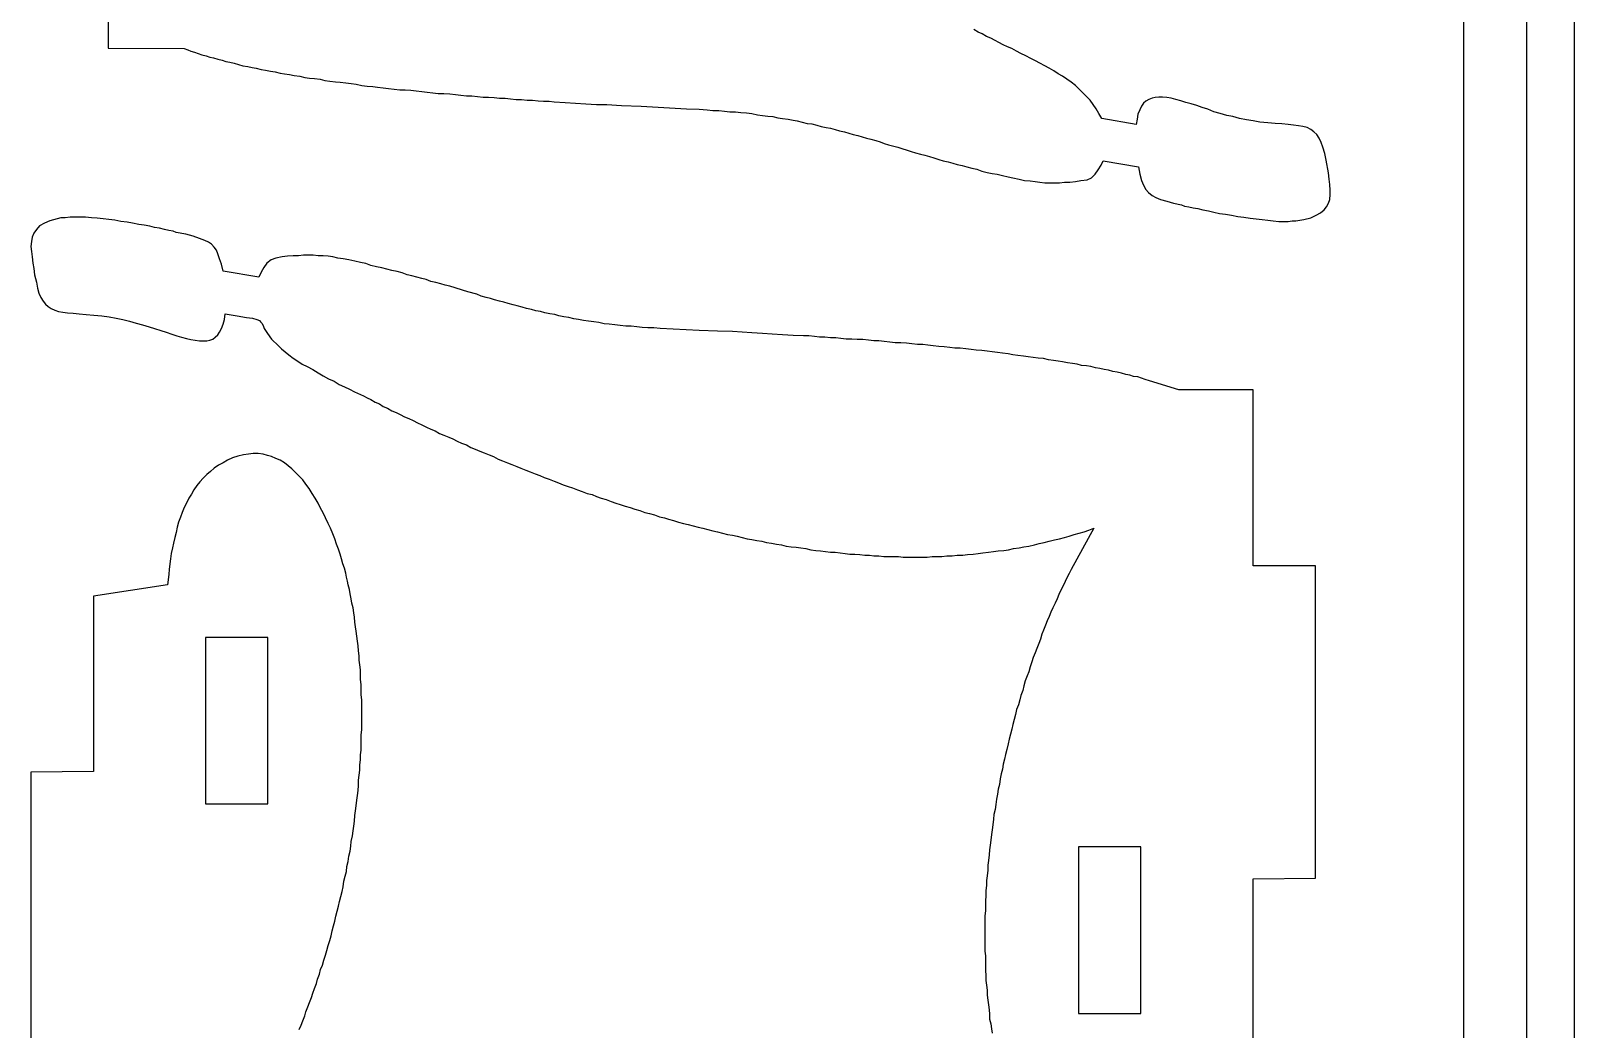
# Model space of a CAD drawing. Extents: x 11 to 591, y 39 to 419.
# Drawn here: x 238.2 to 301.2, y 143.6 to 184.4 of the extents above; entities that cross this region are included whole.
import ezdxf

# ---------------------------------------------------------------- set-up
doc = ezdxf.new("R2010")
doc.units = 0
doc.layers.get('0').update_dxf_attribs({"linetype": 'CONTINUOUS'})

msp = doc.modelspace()

# ---------------------------------------------------------------- linework, layer by layer
at = {"color": 5}
msp.add_line((301.215419, 418.930266), (301.215419, 38.955266), dxfattribs=at)
at = {"color": 3}
for p, q in [((241.390419, 210.755266), (241.390419, 183.655266)), ((299.265419, 209.530266), (299.265419, 110.930266)), ((296.715419, 125.755266), (296.715419, 194.680266)), ((276.890419, 184.305266), (276.715419, 184.405266)), ((277.065419, 184.230266), (276.890419, 184.305266)), ((277.240419, 184.130266), (277.065419, 184.230266)), ((277.415419, 184.055266), (277.240419, 184.130266)), ((277.590419, 183.955266), (277.415419, 184.055266)), ((277.740419, 183.880266), (277.590419, 183.955266)), ((241.390419, 183.655266), (244.490419, 183.630266)), ((244.490419, 183.630266), (244.640419, 183.580266)), ((244.640419, 183.580266), (244.765419, 183.530266)), ((244.765419, 183.530266), (244.915419, 183.480266)), ((244.915419, 183.480266), (245.065419, 183.430266)), ((245.065419, 183.430266), (245.215419, 183.380266)), ((245.215419, 183.380266), (245.390419, 183.330266)), ((245.390419, 183.330266), (245.540419, 183.280266)), ((245.540419, 183.280266), (245.690419, 183.255266)), ((277.915419, 183.780266), (277.740419, 183.880266)), ((278.090419, 183.705266), (277.915419, 183.780266)), ((278.265419, 183.630266), (278.090419, 183.705266)), ((278.465419, 183.530266), (278.265419, 183.630266)), ((278.640419, 183.430266), (278.465419, 183.530266)), ((278.840419, 183.330266), (278.640419, 183.430266)), ((279.040419, 183.230266), (278.840419, 183.330266)), ((245.690419, 183.255266), (245.865419, 183.205266)), ((245.865419, 183.205266), (246.040419, 183.155266)), ((246.040419, 183.155266), (246.190419, 183.105266)), ((246.190419, 183.105266), (246.365419, 183.080266)), ((246.365419, 183.080266), (246.540419, 183.030266)), ((246.540419, 183.030266), (246.715419, 182.980266)), ((246.715419, 182.980266), (246.890419, 182.930266)), ((246.890419, 182.930266), (247.090419, 182.905266)), ((247.090419, 182.905266), (247.265419, 182.855266)), ((247.265419, 182.855266), (247.440419, 182.830266)), ((247.440419, 182.830266), (247.640419, 182.780266)), ((247.640419, 182.780266), (247.815419, 182.755266)), ((247.815419, 182.755266), (248.015419, 182.705266)), ((248.015419, 182.705266), (248.215419, 182.680266)), ((248.215419, 182.680266), (248.415419, 182.630266)), ((248.415419, 182.630266), (248.590419, 182.605266)), ((279.240419, 183.130266), (279.040419, 183.230266)), ((279.415419, 183.030266), (279.240419, 183.130266)), ((279.615419, 182.930266), (279.415419, 183.030266)), ((279.790419, 182.830266), (279.615419, 182.930266)), ((279.990419, 182.730266), (279.790419, 182.830266)), ((280.165419, 182.605266), (279.990419, 182.730266)), ((248.590419, 182.605266), (248.790419, 182.580266)), ((248.790419, 182.580266), (248.990419, 182.530266)), ((248.990419, 182.530266), (249.215419, 182.505266)), ((249.215419, 182.505266), (249.415419, 182.455266)), ((249.415419, 182.455266), (249.615419, 182.430266)), ((249.615419, 182.430266), (249.815419, 182.405266)), ((249.815419, 182.405266), (250.040419, 182.380266)), ((250.040419, 182.380266), (250.240419, 182.330266)), ((250.240419, 182.330266), (250.440419, 182.305266)), ((250.440419, 182.305266), (250.665419, 182.280266)), ((250.665419, 182.280266), (250.865419, 182.255266)), ((250.865419, 182.255266), (251.090419, 182.230266)), ((251.090419, 182.230266), (251.315419, 182.205266)), ((251.315419, 182.205266), (251.515419, 182.180266)), ((251.515419, 182.180266), (251.740419, 182.130266)), ((251.740419, 182.130266), (251.965419, 182.105266)), ((251.965419, 182.105266), (252.190419, 182.080266)), ((252.190419, 182.080266), (252.390419, 182.055266)), ((252.390419, 182.055266), (252.615419, 182.030266)), ((252.615419, 182.030266), (252.840419, 182.005266)), ((252.840419, 182.005266), (253.065419, 181.980266)), ((280.340419, 182.505266), (280.165419, 182.605266)), ((280.515419, 182.380266), (280.340419, 182.505266)), ((280.690419, 182.255266), (280.515419, 182.380266)), ((280.865419, 182.130266), (280.690419, 182.255266)), ((281.015419, 181.980266), (280.865419, 182.130266)), ((253.065419, 181.980266), (253.290419, 181.955266)), ((253.290419, 181.955266), (253.515419, 181.955266)), ((253.515419, 181.955266), (253.740419, 181.930266)), ((253.740419, 181.930266), (253.965419, 181.905266)), ((253.965419, 181.905266), (254.190419, 181.880266)), ((254.190419, 181.880266), (254.415419, 181.855266)), ((254.415419, 181.855266), (254.640419, 181.830266)), ((254.640419, 181.830266), (254.865419, 181.805266)), ((254.865419, 181.805266), (255.090419, 181.805266)), ((255.090419, 181.805266), (255.340419, 181.780266)), ((255.340419, 181.780266), (255.565419, 181.755266)), ((255.565419, 181.755266), (255.790419, 181.730266)), ((255.790419, 181.730266), (256.015419, 181.705266)), ((256.015419, 181.705266), (256.240419, 181.705266)), ((256.240419, 181.705266), (256.465419, 181.680266)), ((256.465419, 181.680266), (256.690419, 181.655266)), ((256.690419, 181.655266), (256.915419, 181.655266)), ((256.915419, 181.655266), (257.140419, 181.630266)), ((257.140419, 181.630266), (257.365419, 181.605266)), ((257.365419, 181.605266), (257.590419, 181.605266)), ((257.590419, 181.605266), (257.815419, 181.580266)), ((257.815419, 181.580266), (258.040419, 181.555266)), ((258.040419, 181.555266), (258.265419, 181.555266)), ((258.265419, 181.555266), (258.490419, 181.530266)), ((258.490419, 181.530266), (258.715419, 181.530266)), ((258.715419, 181.530266), (258.940419, 181.505266)), ((258.940419, 181.505266), (259.165419, 181.480266)), ((259.165419, 181.480266), (259.390419, 181.480266)), ((259.390419, 181.480266), (259.590419, 181.455266)), ((259.590419, 181.455266), (260.040419, 181.430266)), ((260.040419, 181.430266), (260.465419, 181.405266)), ((260.465419, 181.405266), (260.890419, 181.380266)), ((260.890419, 181.380266), (261.315419, 181.355266)), ((281.165419, 181.830266), (281.015419, 181.980266)), ((281.315419, 181.680266), (281.165419, 181.830266)), ((281.465419, 181.530266), (281.315419, 181.680266)), ((281.590419, 181.355266), (281.465419, 181.530266)), ((283.640419, 181.405266), (283.565419, 181.280266)), ((283.740419, 181.480266), (283.640419, 181.405266)), ((283.865419, 181.555266), (283.740419, 181.480266)), ((283.990419, 181.605266), (283.865419, 181.555266)), ((284.115419, 181.630266), (283.990419, 181.605266)), ((284.265419, 181.655266), (284.115419, 181.630266)), ((284.415419, 181.655266), (284.265419, 181.655266)), ((284.590419, 181.630266), (284.415419, 181.655266)), ((284.765419, 181.605266), (284.590419, 181.630266)), ((284.965419, 181.555266), (284.765419, 181.605266)), ((285.165419, 181.505266), (284.965419, 181.555266)), ((285.365419, 181.430266), (285.165419, 181.505266)), ((285.590419, 181.380266), (285.365419, 181.430266)), ((285.815419, 181.305266), (285.590419, 181.380266)), ((261.315419, 181.355266), (261.740419, 181.355266)), ((261.740419, 181.355266), (262.340419, 181.305266)), ((262.340419, 181.305266), (263.140419, 181.280266)), ((263.140419, 181.280266), (264.990419, 181.180266)), ((264.990419, 181.180266), (265.515419, 181.155266)), ((265.515419, 181.155266), (265.840419, 181.130266)), ((265.840419, 181.130266), (266.065419, 181.105266)), ((266.065419, 181.105266), (266.315419, 181.105266)), ((266.315419, 181.105266), (266.540419, 181.080266)), ((266.540419, 181.080266), (266.765419, 181.055266)), ((266.765419, 181.055266), (266.990419, 181.055266)), ((266.990419, 181.055266), (267.215419, 181.030266)), ((267.215419, 181.030266), (267.440419, 181.005266)), ((267.440419, 181.005266), (267.665419, 180.980266)), ((267.665419, 180.980266), (267.890419, 180.930266)), ((267.890419, 180.930266), (268.090419, 180.905266)), ((268.090419, 180.905266), (268.315419, 180.880266)), ((268.315419, 180.880266), (268.515419, 180.855266)), ((268.515419, 180.855266), (268.715419, 180.805266)), ((268.715419, 180.805266), (268.915419, 180.780266)), ((268.915419, 180.780266), (269.140419, 180.755266)), ((269.140419, 180.755266), (269.340419, 180.705266)), ((281.715419, 181.180266), (281.590419, 181.355266)), ((281.815419, 180.980266), (281.715419, 181.180266)), ((281.940419, 180.780266), (281.815419, 180.980266)), ((283.340419, 180.530266), (281.940419, 180.780266)), ((283.390419, 180.755266), (283.340419, 180.530266)), ((283.415419, 180.955266), (283.390419, 180.755266)), ((283.490419, 181.130266), (283.415419, 180.955266)), ((283.565419, 181.280266), (283.490419, 181.130266)), ((286.040419, 181.230266), (285.815419, 181.305266)), ((286.265419, 181.155266), (286.040419, 181.230266)), ((286.515419, 181.055266), (286.265419, 181.155266)), ((286.765419, 180.980266), (286.515419, 181.055266)), ((287.040419, 180.905266), (286.765419, 180.980266)), ((287.290419, 180.855266), (287.040419, 180.905266)), ((287.565419, 180.780266), (287.290419, 180.855266)), ((287.840419, 180.730266), (287.565419, 180.780266)), ((269.340419, 180.705266), (269.515419, 180.680266)), ((269.515419, 180.680266), (269.715419, 180.630266)), ((269.715419, 180.630266), (269.915419, 180.580266)), ((269.915419, 180.580266), (270.115419, 180.555266)), ((270.115419, 180.555266), (270.315419, 180.505266)), ((270.315419, 180.505266), (270.490419, 180.455266)), ((270.490419, 180.455266), (270.690419, 180.405266)), ((270.690419, 180.405266), (270.865419, 180.380266)), ((270.865419, 180.380266), (271.065419, 180.330266)), ((271.065419, 180.330266), (271.240419, 180.280266)), ((271.240419, 180.280266), (271.440419, 180.230266)), ((271.440419, 180.230266), (271.615419, 180.180266)), ((271.615419, 180.180266), (271.790419, 180.130266)), ((271.790419, 180.130266), (271.990419, 180.080266)), ((288.115419, 180.680266), (287.840419, 180.730266)), ((288.390419, 180.630266), (288.115419, 180.680266)), ((288.715419, 180.605266), (288.390419, 180.630266)), ((289.015419, 180.580266), (288.715419, 180.605266)), ((289.290419, 180.555266), (289.015419, 180.580266)), ((289.540419, 180.530266), (289.290419, 180.555266)), ((289.765419, 180.505266), (289.540419, 180.530266)), ((289.965419, 180.480266), (289.765419, 180.505266)), ((290.140419, 180.455266), (289.965419, 180.480266)), ((290.315419, 180.405266), (290.140419, 180.455266)), ((290.465419, 180.330266), (290.315419, 180.405266)), ((290.590419, 180.230266), (290.465419, 180.330266)), ((290.715419, 180.130266), (290.590419, 180.230266)), ((290.815419, 179.980266), (290.715419, 180.130266)), ((271.990419, 180.080266), (272.165419, 180.030266)), ((272.165419, 180.030266), (272.340419, 179.980266)), ((272.340419, 179.980266), (272.515419, 179.930266)), ((272.515419, 179.930266), (272.715419, 179.880266)), ((272.715419, 179.880266), (272.890419, 179.830266)), ((272.890419, 179.830266), (273.065419, 179.755266)), ((273.065419, 179.755266), (273.240419, 179.705266)), ((273.240419, 179.705266), (273.615419, 179.605266)), ((273.615419, 179.605266), (274.165419, 179.430266)), ((290.890419, 179.805266), (290.815419, 179.980266)), ((290.965419, 179.605266), (290.890419, 179.805266)), ((291.040419, 179.355266), (290.965419, 179.605266)), ((274.165419, 179.430266), (274.340419, 179.380266)), ((274.340419, 179.380266), (274.540419, 179.330266)), ((274.540419, 179.330266), (274.715419, 179.280266)), ((274.715419, 179.280266), (274.915419, 179.230266)), ((274.915419, 179.230266), (275.090419, 179.180266)), ((275.090419, 179.180266), (275.290419, 179.105266)), ((275.290419, 179.105266), (275.465419, 179.055266)), ((275.465419, 179.055266), (275.665419, 179.005266)), ((275.665419, 179.005266), (275.865419, 178.955266)), ((275.865419, 178.955266), (276.040419, 178.905266)), ((276.040419, 178.905266), (276.240419, 178.855266)), ((276.240419, 178.855266), (276.440419, 178.805266)), ((281.790419, 178.680266), (281.915419, 178.880266)), ((281.915419, 178.880266), (281.990419, 179.055266)), ((281.990419, 179.055266), (283.440419, 178.805266)), ((291.090419, 179.080266), (291.040419, 179.355266)), ((291.190419, 178.555266), (291.090419, 179.080266)), ((276.440419, 178.805266), (276.640419, 178.755266)), ((276.640419, 178.755266), (276.840419, 178.705266)), ((276.840419, 178.705266), (277.040419, 178.630266)), ((277.040419, 178.630266), (277.265419, 178.580266)), ((277.265419, 178.580266), (277.465419, 178.530266)), ((277.465419, 178.530266), (277.665419, 178.505266)), ((277.665419, 178.505266), (277.890419, 178.455266)), ((277.890419, 178.455266), (278.115419, 178.405266)), ((278.115419, 178.405266), (278.315419, 178.355266)), ((278.315419, 178.355266), (278.565419, 178.305266)), ((278.565419, 178.305266), (278.790419, 178.255266)), ((278.790419, 178.255266), (279.015419, 178.230266)), ((279.015419, 178.230266), (279.215419, 178.205266)), ((280.865419, 178.205266), (281.090419, 178.255266)), ((281.090419, 178.255266), (281.340419, 178.280266)), ((281.340419, 178.280266), (281.515419, 178.355266)), ((281.515419, 178.355266), (281.665419, 178.505266)), ((281.665419, 178.505266), (281.790419, 178.680266)), ((283.440419, 178.805266), (283.490419, 178.505266)), ((283.490419, 178.505266), (283.565419, 178.255266)), ((283.565419, 178.255266), (283.640419, 178.055266)), ((291.215419, 178.305266), (291.190419, 178.555266)), ((291.240419, 178.080266), (291.215419, 178.305266)), ((279.215419, 178.205266), (279.415419, 178.180266)), ((279.415419, 178.180266), (279.615419, 178.155266)), ((279.615419, 178.155266), (279.815419, 178.155266)), ((279.815419, 178.155266), (280.015419, 178.155266)), ((280.015419, 178.155266), (280.215419, 178.155266)), ((280.215419, 178.155266), (280.415419, 178.180266)), ((280.415419, 178.180266), (280.640419, 178.180266)), ((280.640419, 178.180266), (280.865419, 178.205266)), ((283.640419, 178.055266), (283.740419, 177.880266)), ((283.740419, 177.880266), (283.840419, 177.755266)), ((283.840419, 177.755266), (283.990419, 177.630266)), ((283.990419, 177.630266), (284.140419, 177.555266)), ((291.265419, 177.855266), (291.240419, 178.080266)), ((291.240419, 177.480266), (291.265419, 177.680266)), ((291.265419, 177.680266), (291.265419, 177.855266)), ((284.140419, 177.555266), (284.340419, 177.480266)), ((284.340419, 177.480266), (284.590419, 177.405266)), ((284.590419, 177.405266), (284.865419, 177.330266)), ((284.865419, 177.330266), (285.190419, 177.255266)), ((285.190419, 177.255266), (285.315419, 177.205266)), ((285.315419, 177.205266), (285.490419, 177.180266)), ((285.490419, 177.180266), (285.665419, 177.130266)), ((285.665419, 177.130266), (285.865419, 177.105266)), ((285.865419, 177.105266), (286.065419, 177.055266)), ((286.065419, 177.055266), (286.290419, 177.005266)), ((286.290419, 177.005266), (286.515419, 176.955266)), ((290.865419, 176.930266), (291.015419, 177.055266)), ((291.015419, 177.055266), (291.115419, 177.180266)), ((291.115419, 177.180266), (291.190419, 177.330266)), ((291.190419, 177.330266), (291.240419, 177.480266)), ((238.590419, 176.405266), (238.465419, 176.255266)), ((238.790419, 176.505266), (238.590419, 176.405266)), ((239.015419, 176.605266), (238.790419, 176.505266)), ((239.315419, 176.680266), (239.015419, 176.605266)), ((239.465419, 176.730266), (239.315419, 176.680266)), ((239.640419, 176.730266), (239.465419, 176.730266)), ((239.840419, 176.755266), (239.640419, 176.730266)), ((240.040419, 176.755266), (239.840419, 176.755266)), ((240.265419, 176.755266), (240.040419, 176.755266)), ((240.465419, 176.755266), (240.265419, 176.755266)), ((240.715419, 176.730266), (240.465419, 176.755266)), ((240.940419, 176.705266), (240.715419, 176.730266)), ((241.190419, 176.680266), (240.940419, 176.705266)), ((241.415419, 176.655266), (241.190419, 176.680266)), ((241.665419, 176.630266), (241.415419, 176.655266)), ((241.915419, 176.580266), (241.665419, 176.630266)), ((242.165419, 176.555266), (241.915419, 176.580266)), ((242.390419, 176.505266), (242.165419, 176.555266)), ((242.640419, 176.455266), (242.390419, 176.505266)), ((242.865419, 176.430266), (242.640419, 176.455266)), ((243.090419, 176.380266), (242.865419, 176.430266)), ((243.290419, 176.330266), (243.090419, 176.380266)), ((243.490419, 176.305266), (243.290419, 176.330266)), ((286.515419, 176.955266), (286.740419, 176.905266)), ((286.740419, 176.905266), (286.990419, 176.880266)), ((286.990419, 176.880266), (287.240419, 176.830266)), ((287.240419, 176.830266), (287.490419, 176.780266)), ((287.490419, 176.780266), (287.740419, 176.755266)), ((287.740419, 176.755266), (287.990419, 176.705266)), ((287.990419, 176.705266), (288.240419, 176.680266)), ((288.240419, 176.680266), (288.490419, 176.655266)), ((288.490419, 176.655266), (288.715419, 176.630266)), ((288.715419, 176.630266), (288.940419, 176.605266)), ((288.940419, 176.605266), (289.165419, 176.580266)), ((289.165419, 176.580266), (289.365419, 176.580266)), ((289.365419, 176.580266), (289.540419, 176.580266)), ((289.540419, 176.580266), (289.715419, 176.605266)), ((289.715419, 176.605266), (289.865419, 176.605266)), ((289.865419, 176.605266), (290.190419, 176.655266)), ((290.190419, 176.655266), (290.465419, 176.730266)), ((290.465419, 176.730266), (290.690419, 176.830266)), ((290.690419, 176.830266), (290.865419, 176.930266)), ((238.265419, 175.755266), (238.240419, 175.555266)), ((238.290419, 175.930266), (238.265419, 175.755266)), ((238.365419, 176.105266), (238.290419, 175.930266)), ((238.465419, 176.255266), (238.365419, 176.105266)), ((243.690419, 176.255266), (243.490419, 176.305266)), ((243.865419, 176.205266), (243.690419, 176.255266)), ((244.040419, 176.180266), (243.865419, 176.205266)), ((244.165419, 176.130266), (244.040419, 176.180266)), ((244.565419, 176.055266), (244.165419, 176.130266)), ((244.865419, 175.980266), (244.565419, 176.055266)), ((245.115419, 175.880266), (244.865419, 175.980266)), ((245.340419, 175.805266), (245.115419, 175.880266)), ((245.490419, 175.730266), (245.340419, 175.805266)), ((245.615419, 175.655266), (245.490419, 175.730266)), ((238.240419, 175.555266), (238.265419, 175.355266)), ((238.265419, 175.355266), (238.290419, 175.130266)), ((238.290419, 175.130266), (238.315419, 174.880266)), ((245.715419, 175.530266), (245.615419, 175.655266)), ((245.815419, 175.405266), (245.715419, 175.530266)), ((245.865419, 175.255266), (245.815419, 175.405266)), ((245.940419, 175.055266), (245.865419, 175.255266)), ((248.240419, 175.080266), (248.040419, 175.005266)), ((248.490419, 175.130266), (248.240419, 175.080266)), ((248.715419, 175.155266), (248.490419, 175.130266)), ((248.940419, 175.180266), (248.715419, 175.155266)), ((249.165419, 175.180266), (248.940419, 175.180266)), ((249.365419, 175.205266), (249.165419, 175.180266)), ((249.565419, 175.205266), (249.365419, 175.205266)), ((249.765419, 175.205266), (249.565419, 175.205266)), ((249.965419, 175.180266), (249.765419, 175.205266)), ((250.165419, 175.180266), (249.965419, 175.180266)), ((250.365419, 175.155266), (250.165419, 175.180266)), ((250.565419, 175.130266), (250.365419, 175.155266)), ((250.765419, 175.080266), (250.565419, 175.130266)), ((250.990419, 175.055266), (250.765419, 175.080266)), ((238.315419, 174.880266), (238.365419, 174.655266)), ((238.365419, 174.655266), (238.390419, 174.405266)), ((246.015419, 174.830266), (245.940419, 175.055266)), ((246.090419, 174.555266), (246.015419, 174.830266)), ((247.540419, 174.305266), (246.090419, 174.555266)), ((247.640419, 174.505266), (247.540419, 174.305266)), ((247.740419, 174.705266), (247.640419, 174.505266)), ((247.865419, 174.880266), (247.740419, 174.705266)), ((248.040419, 175.005266), (247.865419, 174.880266)), ((251.215419, 175.005266), (250.990419, 175.055266)), ((251.465419, 174.955266), (251.215419, 175.005266)), ((251.690419, 174.905266), (251.465419, 174.955266)), ((251.915419, 174.855266), (251.690419, 174.905266)), ((252.115419, 174.780266), (251.915419, 174.855266)), ((252.340419, 174.730266), (252.115419, 174.780266)), ((252.565419, 174.680266), (252.340419, 174.730266)), ((252.765419, 174.630266), (252.565419, 174.680266)), ((252.965419, 174.580266), (252.765419, 174.630266)), ((253.190419, 174.530266), (252.965419, 174.580266)), ((253.390419, 174.480266), (253.190419, 174.530266)), ((253.590419, 174.405266), (253.390419, 174.480266)), ((238.390419, 174.405266), (238.465419, 174.105266)), ((238.465419, 174.105266), (238.515419, 173.855266)), ((238.515419, 173.855266), (238.565419, 173.655266)), ((253.790419, 174.355266), (253.590419, 174.405266)), ((253.990419, 174.305266), (253.790419, 174.355266)), ((254.190419, 174.255266), (253.990419, 174.305266)), ((254.365419, 174.205266), (254.190419, 174.255266)), ((254.565419, 174.130266), (254.365419, 174.205266)), ((254.765419, 174.080266), (254.565419, 174.130266)), ((254.965419, 174.030266), (254.765419, 174.080266)), ((255.140419, 173.980266), (254.965419, 174.030266)), ((255.340419, 173.930266), (255.140419, 173.980266)), ((256.065419, 173.705266), (255.340419, 173.930266)), ((238.565419, 173.655266), (238.640419, 173.480266)), ((238.640419, 173.480266), (238.740419, 173.330266)), ((238.740419, 173.330266), (238.840419, 173.205266)), ((238.840419, 173.205266), (238.940419, 173.105266)), ((256.440419, 173.605266), (256.065419, 173.705266)), ((256.615419, 173.530266), (256.440419, 173.605266)), ((256.815419, 173.480266), (256.615419, 173.530266)), ((256.990419, 173.430266), (256.815419, 173.480266)), ((257.165419, 173.380266), (256.990419, 173.430266)), ((257.365419, 173.330266), (257.165419, 173.380266)), ((257.540419, 173.280266), (257.365419, 173.330266)), ((257.715419, 173.230266), (257.540419, 173.280266)), ((257.915419, 173.180266), (257.715419, 173.230266)), ((238.940419, 173.105266), (239.065419, 173.030266)), ((239.065419, 173.030266), (239.215419, 172.955266)), ((239.215419, 172.955266), (239.365419, 172.905266)), ((239.365419, 172.905266), (239.540419, 172.880266)), ((239.540419, 172.880266), (239.740419, 172.855266)), ((239.740419, 172.855266), (239.965419, 172.830266)), ((239.965419, 172.830266), (240.215419, 172.805266)), ((240.215419, 172.805266), (240.490419, 172.780266)), ((240.490419, 172.780266), (240.815419, 172.755266)), ((240.815419, 172.755266), (241.140419, 172.730266)), ((241.140419, 172.730266), (241.440419, 172.680266)), ((241.440419, 172.680266), (241.715419, 172.630266)), ((241.715419, 172.630266), (241.990419, 172.580266)), ((241.990419, 172.580266), (242.265419, 172.505266)), ((246.090419, 172.380266), (246.140419, 172.580266)), ((246.140419, 172.580266), (246.165419, 172.805266)), ((246.165419, 172.805266), (246.665419, 172.730266)), ((246.665419, 172.730266), (247.040419, 172.655266)), ((247.040419, 172.655266), (247.290419, 172.630266)), ((247.290419, 172.630266), (247.465419, 172.580266)), ((247.465419, 172.580266), (247.565419, 172.530266)), ((258.090419, 173.130266), (257.915419, 173.180266)), ((258.290419, 173.080266), (258.090419, 173.130266)), ((258.465419, 173.030266), (258.290419, 173.080266)), ((258.665419, 172.980266), (258.465419, 173.030266)), ((258.840419, 172.930266), (258.665419, 172.980266)), ((259.040419, 172.905266), (258.840419, 172.930266)), ((259.215419, 172.855266), (259.040419, 172.905266)), ((259.415419, 172.805266), (259.215419, 172.855266)), ((259.615419, 172.780266), (259.415419, 172.805266)), ((259.790419, 172.730266), (259.615419, 172.780266)), ((259.990419, 172.680266), (259.790419, 172.730266)), ((260.190419, 172.655266), (259.990419, 172.680266)), ((260.390419, 172.605266), (260.190419, 172.655266)), ((260.590419, 172.580266), (260.390419, 172.605266)), ((260.790419, 172.530266), (260.590419, 172.580266)), ((242.265419, 172.505266), (242.540419, 172.430266)), ((242.540419, 172.430266), (242.790419, 172.355266)), ((242.790419, 172.355266), (243.065419, 172.280266)), ((243.065419, 172.280266), (243.290419, 172.205266)), ((243.290419, 172.205266), (243.540419, 172.130266)), ((243.540419, 172.130266), (243.765419, 172.055266)), ((243.765419, 172.055266), (243.990419, 171.980266)), ((243.990419, 171.980266), (244.190419, 171.905266)), ((245.765419, 171.855266), (245.865419, 171.955266)), ((245.865419, 171.955266), (245.940419, 172.055266)), ((245.940419, 172.055266), (246.015419, 172.205266)), ((246.015419, 172.205266), (246.090419, 172.380266)), ((247.565419, 172.530266), (247.615419, 172.480266)), ((247.615419, 172.480266), (247.665419, 172.430266)), ((247.665419, 172.430266), (247.715419, 172.330266)), ((247.715419, 172.330266), (247.765419, 172.205266)), ((247.765419, 172.205266), (247.890419, 172.005266)), ((247.890419, 172.005266), (248.065419, 171.780266)), ((260.990419, 172.505266), (260.790419, 172.530266)), ((261.215419, 172.480266), (260.990419, 172.505266)), ((261.415419, 172.455266), (261.215419, 172.480266)), ((261.640419, 172.405266), (261.415419, 172.455266)), ((261.840419, 172.380266), (261.640419, 172.405266)), ((262.065419, 172.355266), (261.840419, 172.380266)), ((262.290419, 172.330266), (262.065419, 172.355266)), ((262.515419, 172.305266), (262.290419, 172.330266)), ((262.740419, 172.305266), (262.515419, 172.305266)), ((262.965419, 172.280266), (262.740419, 172.305266)), ((263.190419, 172.255266), (262.965419, 172.280266)), ((263.415419, 172.230266), (263.190419, 172.255266)), ((263.665419, 172.230266), (263.415419, 172.230266)), ((263.915419, 172.205266), (263.665419, 172.230266)), ((265.515419, 172.130266), (263.915419, 172.205266)), ((266.265419, 172.105266), (265.515419, 172.130266)), ((266.865419, 172.080266), (266.265419, 172.105266)), ((267.265419, 172.055266), (266.865419, 172.080266)), ((267.665419, 172.030266), (267.265419, 172.055266)), ((268.090419, 172.005266), (267.665419, 172.030266)), ((268.490419, 171.980266), (268.090419, 172.005266)), ((268.915419, 171.955266), (268.490419, 171.980266)), ((269.340419, 171.930266), (268.915419, 171.955266)), ((269.765419, 171.905266), (269.340419, 171.930266)), ((244.190419, 171.905266), (244.390419, 171.855266)), ((244.390419, 171.855266), (244.590419, 171.805266)), ((244.590419, 171.805266), (244.765419, 171.755266)), ((244.765419, 171.755266), (244.940419, 171.730266)), ((244.940419, 171.730266), (245.115419, 171.705266)), ((245.115419, 171.705266), (245.265419, 171.705266)), ((245.265419, 171.705266), (245.415419, 171.705266)), ((245.415419, 171.705266), (245.540419, 171.730266)), ((245.540419, 171.730266), (245.665419, 171.780266)), ((245.665419, 171.780266), (245.765419, 171.855266)), ((248.065419, 171.780266), (248.340419, 171.505266)), ((248.340419, 171.505266), (248.465419, 171.380266)), ((248.465419, 171.380266), (248.615419, 171.255266)), ((269.990419, 171.905266), (269.765419, 171.905266)), ((270.215419, 171.880266), (269.990419, 171.905266)), ((270.415419, 171.855266), (270.215419, 171.880266)), ((270.640419, 171.855266), (270.415419, 171.855266)), ((270.865419, 171.830266), (270.640419, 171.855266)), ((271.090419, 171.830266), (270.865419, 171.830266)), ((271.290419, 171.805266), (271.090419, 171.830266)), ((271.515419, 171.780266), (271.290419, 171.805266)), ((271.740419, 171.780266), (271.515419, 171.780266)), ((271.965419, 171.755266), (271.740419, 171.780266)), ((272.190419, 171.755266), (271.965419, 171.755266)), ((272.415419, 171.730266), (272.190419, 171.755266)), ((272.640419, 171.705266), (272.415419, 171.730266)), ((272.840419, 171.705266), (272.640419, 171.705266)), ((273.065419, 171.680266), (272.840419, 171.705266)), ((273.290419, 171.655266), (273.065419, 171.680266)), ((273.515419, 171.630266), (273.290419, 171.655266)), ((273.740419, 171.630266), (273.515419, 171.630266)), ((273.965419, 171.605266), (273.740419, 171.630266)), ((274.190419, 171.580266), (273.965419, 171.605266)), ((274.415419, 171.555266), (274.190419, 171.580266)), ((274.640419, 171.555266), (274.415419, 171.555266)), ((274.840419, 171.530266), (274.640419, 171.555266)), ((275.065419, 171.505266), (274.840419, 171.530266)), ((275.290419, 171.480266), (275.065419, 171.505266)), ((275.515419, 171.455266), (275.290419, 171.480266)), ((275.740419, 171.430266), (275.515419, 171.455266)), ((275.940419, 171.405266), (275.740419, 171.430266)), ((276.165419, 171.405266), (275.940419, 171.405266)), ((276.390419, 171.380266), (276.165419, 171.405266)), ((276.615419, 171.355266), (276.390419, 171.380266)), ((276.815419, 171.330266), (276.615419, 171.355266)), ((277.040419, 171.305266), (276.815419, 171.330266)), ((277.265419, 171.280266), (277.040419, 171.305266)), ((248.615419, 171.255266), (248.765419, 171.130266)), ((248.765419, 171.130266), (248.940419, 171.005266)), ((248.940419, 171.005266), (249.140419, 170.880266)), ((249.140419, 170.880266), (249.315419, 170.755266)), ((249.315419, 170.755266), (249.515419, 170.655266)), ((277.465419, 171.255266), (277.265419, 171.280266)), ((277.690419, 171.230266), (277.465419, 171.255266)), ((277.890419, 171.205266), (277.690419, 171.230266)), ((278.115419, 171.180266), (277.890419, 171.205266)), ((278.315419, 171.130266), (278.115419, 171.180266)), ((278.515419, 171.105266), (278.315419, 171.130266)), ((278.740419, 171.080266), (278.515419, 171.105266)), ((278.940419, 171.055266), (278.740419, 171.080266)), ((279.140419, 171.030266), (278.940419, 171.055266)), ((279.340419, 171.005266), (279.140419, 171.030266)), ((279.565419, 170.980266), (279.340419, 171.005266)), ((279.765419, 170.930266), (279.565419, 170.980266)), ((279.965419, 170.905266), (279.765419, 170.930266)), ((280.165419, 170.880266), (279.965419, 170.905266)), ((280.340419, 170.855266), (280.165419, 170.880266)), ((280.540419, 170.805266), (280.340419, 170.855266)), ((280.740419, 170.780266), (280.540419, 170.805266)), ((280.940419, 170.755266), (280.740419, 170.780266)), ((281.115419, 170.705266), (280.940419, 170.755266)), ((281.315419, 170.680266), (281.115419, 170.705266)), ((281.490419, 170.655266), (281.315419, 170.680266)), ((249.515419, 170.655266), (249.740419, 170.530266)), ((249.740419, 170.530266), (249.965419, 170.405266)), ((249.965419, 170.405266), (250.165419, 170.280266)), ((250.165419, 170.280266), (250.390419, 170.155266)), ((250.390419, 170.155266), (250.615419, 170.055266)), ((250.615419, 170.055266), (250.815419, 169.930266)), ((281.690419, 170.605266), (281.490419, 170.655266)), ((281.865419, 170.580266), (281.690419, 170.605266)), ((282.040419, 170.530266), (281.865419, 170.580266)), ((282.215419, 170.505266), (282.040419, 170.530266)), ((282.390419, 170.455266), (282.215419, 170.505266)), ((282.565419, 170.430266), (282.390419, 170.455266)), ((282.740419, 170.380266), (282.565419, 170.430266)), ((282.915419, 170.330266), (282.740419, 170.380266)), ((283.090419, 170.305266), (282.915419, 170.330266)), ((283.240419, 170.255266), (283.090419, 170.305266)), ((283.415419, 170.230266), (283.240419, 170.255266)), ((283.565419, 170.180266), (283.415419, 170.230266)), ((283.715419, 170.130266), (283.565419, 170.180266)), ((283.890419, 170.080266), (283.715419, 170.130266)), ((285.090419, 169.705266), (283.890419, 170.080266)), ((250.815419, 169.930266), (251.040419, 169.830266)), ((251.040419, 169.830266), (251.240419, 169.730266)), ((251.240419, 169.730266), (251.440419, 169.630266)), ((251.440419, 169.630266), (251.815419, 169.455266)), ((251.815419, 169.455266), (251.965419, 169.380266)), ((288.115419, 169.705266), (285.090419, 169.705266)), ((288.115419, 162.530266), (288.115419, 169.705266)), ((251.965419, 169.380266), (252.115419, 169.305266)), ((252.115419, 169.305266), (252.290419, 169.205266)), ((252.290419, 169.205266), (252.465419, 169.130266)), ((252.465419, 169.130266), (252.615419, 169.030266)), ((252.615419, 169.030266), (252.790419, 168.955266)), ((252.790419, 168.955266), (252.965419, 168.855266)), ((252.965419, 168.855266), (253.140419, 168.780266)), ((253.140419, 168.780266), (253.315419, 168.705266)), ((253.315419, 168.705266), (253.490419, 168.605266)), ((253.490419, 168.605266), (253.665419, 168.530266)), ((253.665419, 168.530266), (253.840419, 168.455266)), ((253.840419, 168.455266), (254.015419, 168.355266)), ((254.015419, 168.355266), (254.190419, 168.280266)), ((254.190419, 168.280266), (254.390419, 168.180266)), ((254.390419, 168.180266), (254.565419, 168.105266)), ((254.565419, 168.105266), (254.740419, 168.030266)), ((254.740419, 168.030266), (254.915419, 167.930266)), ((254.915419, 167.930266), (255.090419, 167.855266)), ((255.090419, 167.855266), (255.290419, 167.780266)), ((255.290419, 167.780266), (255.465419, 167.705266)), ((255.465419, 167.705266), (255.640419, 167.605266)), ((255.640419, 167.605266), (255.815419, 167.530266)), ((255.815419, 167.530266), (256.015419, 167.455266)), ((246.465419, 166.930266), (246.265419, 166.830266)), ((246.690419, 167.005266), (246.465419, 166.930266)), ((246.915419, 167.055266), (246.690419, 167.005266)), ((247.115419, 167.080266), (246.915419, 167.055266)), ((247.315419, 167.105266), (247.115419, 167.080266)), ((247.515419, 167.105266), (247.315419, 167.105266)), ((247.715419, 167.080266), (247.515419, 167.105266)), ((247.890419, 167.030266), (247.715419, 167.080266)), ((248.065419, 166.980266), (247.890419, 167.030266)), ((248.240419, 166.905266), (248.065419, 166.980266)), ((248.415419, 166.830266), (248.240419, 166.905266)), ((256.015419, 167.455266), (256.190419, 167.355266)), ((256.190419, 167.355266), (256.365419, 167.280266)), ((256.365419, 167.280266), (256.565419, 167.205266)), ((256.565419, 167.205266), (256.740419, 167.130266)), ((256.740419, 167.130266), (256.940419, 167.055266)), ((256.940419, 167.055266), (257.115419, 166.980266)), ((257.115419, 166.980266), (257.315419, 166.880266)), ((245.415419, 166.255266), (245.265419, 166.105266)), ((245.565419, 166.380266), (245.415419, 166.255266)), ((245.715419, 166.505266), (245.565419, 166.380266)), ((245.890419, 166.630266), (245.715419, 166.505266)), ((246.090419, 166.730266), (245.890419, 166.630266)), ((246.265419, 166.830266), (246.090419, 166.730266)), ((248.590419, 166.730266), (248.415419, 166.830266)), ((248.740419, 166.605266), (248.590419, 166.730266)), ((248.890419, 166.480266), (248.740419, 166.605266)), ((249.040419, 166.330266), (248.890419, 166.480266)), ((249.190419, 166.180266), (249.040419, 166.330266)), ((257.315419, 166.880266), (257.490419, 166.805266)), ((257.490419, 166.805266), (257.690419, 166.730266)), ((257.690419, 166.730266), (257.865419, 166.655266)), ((257.865419, 166.655266), (258.065419, 166.580266)), ((258.065419, 166.580266), (258.240419, 166.505266)), ((258.240419, 166.505266), (258.440419, 166.430266)), ((258.440419, 166.430266), (258.615419, 166.355266)), ((258.615419, 166.355266), (258.815419, 166.280266)), ((258.815419, 166.280266), (259.015419, 166.205266)), ((244.890419, 165.630266), (244.790419, 165.455266)), ((245.015419, 165.805266), (244.890419, 165.630266)), ((245.140419, 165.955266), (245.015419, 165.805266)), ((245.265419, 166.105266), (245.140419, 165.955266)), ((249.340419, 166.030266), (249.190419, 166.180266)), ((249.465419, 165.855266), (249.340419, 166.030266)), ((249.590419, 165.680266), (249.465419, 165.855266)), ((249.715419, 165.480266), (249.590419, 165.680266)), ((259.015419, 166.205266), (259.190419, 166.130266)), ((259.190419, 166.130266), (259.390419, 166.055266)), ((259.390419, 166.055266), (259.590419, 165.980266)), ((259.590419, 165.980266), (259.765419, 165.905266)), ((259.765419, 165.905266), (259.965419, 165.830266)), ((259.965419, 165.830266), (260.165419, 165.755266)), ((260.165419, 165.755266), (260.340419, 165.705266)), ((260.340419, 165.705266), (260.540419, 165.630266)), ((260.540419, 165.630266), (260.740419, 165.555266)), ((244.590419, 165.080266), (244.490419, 164.905266)), ((244.690419, 165.280266), (244.590419, 165.080266)), ((244.790419, 165.455266), (244.690419, 165.280266)), ((249.840419, 165.280266), (249.715419, 165.480266)), ((249.965419, 165.080266), (249.840419, 165.280266)), ((250.065419, 164.880266), (249.965419, 165.080266)), ((260.740419, 165.555266), (260.940419, 165.480266)), ((260.940419, 165.480266), (261.140419, 165.430266)), ((261.140419, 165.430266), (261.315419, 165.355266)), ((261.315419, 165.355266), (261.515419, 165.280266)), ((261.515419, 165.280266), (261.715419, 165.230266)), ((261.715419, 165.230266), (261.915419, 165.155266)), ((261.915419, 165.155266), (262.115419, 165.080266)), ((262.115419, 165.080266), (262.290419, 165.030266)), ((262.290419, 165.030266), (262.490419, 164.955266)), ((244.340419, 164.505266), (244.265419, 164.305266)), ((244.415419, 164.705266), (244.340419, 164.505266)), ((244.490419, 164.905266), (244.415419, 164.705266)), ((250.165419, 164.680266), (250.065419, 164.880266)), ((250.265419, 164.480266), (250.165419, 164.680266)), ((250.365419, 164.255266), (250.265419, 164.480266)), ((262.490419, 164.955266), (262.690419, 164.905266)), ((262.690419, 164.905266), (262.890419, 164.830266)), ((262.890419, 164.830266), (263.090419, 164.780266)), ((263.090419, 164.780266), (263.290419, 164.705266)), ((263.290419, 164.705266), (263.490419, 164.655266)), ((263.490419, 164.655266), (263.690419, 164.605266)), ((263.690419, 164.605266), (263.890419, 164.530266)), ((263.890419, 164.530266), (264.090419, 164.480266)), ((264.090419, 164.480266), (264.265419, 164.430266)), ((264.265419, 164.430266), (264.465419, 164.380266)), ((264.465419, 164.380266), (264.665419, 164.305266)), ((244.165419, 163.880266), (244.115419, 163.680266)), ((244.215419, 164.105266), (244.165419, 163.880266)), ((244.265419, 164.305266), (244.215419, 164.105266)), ((250.465419, 164.055266), (250.365419, 164.255266)), ((250.565419, 163.830266), (250.465419, 164.055266)), ((250.640419, 163.630266), (250.565419, 163.830266)), ((264.665419, 164.305266), (264.865419, 164.255266)), ((264.865419, 164.255266), (265.065419, 164.205266)), ((265.065419, 164.205266), (265.265419, 164.155266)), ((265.265419, 164.155266), (265.465419, 164.105266)), ((265.465419, 164.105266), (265.665419, 164.055266)), ((265.665419, 164.055266), (265.865419, 164.005266)), ((265.865419, 164.005266), (266.065419, 163.955266)), ((266.065419, 163.955266), (266.265419, 163.905266)), ((266.265419, 163.905266), (266.465419, 163.855266)), ((266.465419, 163.855266), (266.665419, 163.805266)), ((266.665419, 163.805266), (266.865419, 163.780266)), ((266.865419, 163.780266), (267.065419, 163.730266)), ((280.615419, 163.730266), (280.815419, 163.805266)), ((281.615419, 164.055266), (280.690419, 162.380266)), ((280.815419, 163.805266), (281.015419, 163.855266)), ((281.015419, 163.855266), (281.215419, 163.905266)), ((281.215419, 163.905266), (281.415419, 163.980266)), ((281.415419, 163.980266), (281.615419, 164.055266)), ((244.015419, 163.255266), (243.965419, 163.030266)), ((244.065419, 163.455266), (244.015419, 163.255266)), ((244.115419, 163.680266), (244.065419, 163.455266)), ((250.715419, 163.405266), (250.640419, 163.630266)), ((250.790419, 163.205266), (250.715419, 163.405266)), ((250.865419, 163.005266), (250.790419, 163.205266)), ((267.065419, 163.730266), (267.265419, 163.680266)), ((267.265419, 163.680266), (267.465419, 163.630266)), ((267.465419, 163.630266), (267.665419, 163.605266)), ((267.665419, 163.605266), (267.865419, 163.555266)), ((267.865419, 163.555266), (268.065419, 163.530266)), ((268.065419, 163.530266), (268.265419, 163.480266)), ((268.265419, 163.480266), (268.465419, 163.455266)), ((268.465419, 163.455266), (268.665419, 163.405266)), ((268.665419, 163.405266), (268.865419, 163.380266)), ((268.865419, 163.380266), (269.065419, 163.330266)), ((269.065419, 163.330266), (269.265419, 163.305266)), ((269.265419, 163.305266), (269.465419, 163.280266)), ((269.465419, 163.280266), (269.665419, 163.255266)), ((269.665419, 163.255266), (269.865419, 163.230266)), ((269.865419, 163.230266), (270.065419, 163.180266)), ((270.065419, 163.180266), (270.265419, 163.155266)), ((270.265419, 163.155266), (270.465419, 163.130266)), ((270.465419, 163.130266), (270.665419, 163.105266)), ((270.665419, 163.105266), (270.865419, 163.080266)), ((277.315419, 163.080266), (277.515419, 163.105266)), ((277.515419, 163.105266), (277.715419, 163.130266)), ((277.715419, 163.130266), (277.940419, 163.155266)), ((277.940419, 163.155266), (278.140419, 163.180266)), ((278.140419, 163.180266), (278.340419, 163.230266)), ((278.340419, 163.230266), (278.565419, 163.255266)), ((278.565419, 163.255266), (278.765419, 163.305266)), ((278.765419, 163.305266), (278.965419, 163.330266)), ((278.965419, 163.330266), (279.190419, 163.380266)), ((279.190419, 163.380266), (279.390419, 163.430266)), ((279.390419, 163.430266), (279.590419, 163.480266)), ((279.590419, 163.480266), (279.790419, 163.530266)), ((279.790419, 163.530266), (280.015419, 163.580266)), ((280.015419, 163.580266), (280.215419, 163.630266)), ((280.215419, 163.630266), (280.415419, 163.680266)), ((280.415419, 163.680266), (280.615419, 163.730266)), ((243.915419, 162.605266), (243.890419, 162.380266)), ((243.940419, 162.805266), (243.915419, 162.605266)), ((243.965419, 163.030266), (243.940419, 162.805266)), ((250.915419, 162.805266), (250.865419, 163.005266)), ((250.965419, 162.605266), (250.915419, 162.805266)), ((251.040419, 162.430266), (250.965419, 162.605266)), ((270.865419, 163.080266), (271.065419, 163.080266)), ((271.065419, 163.080266), (271.265419, 163.055266)), ((271.265419, 163.055266), (271.465419, 163.030266)), ((271.465419, 163.030266), (271.665419, 163.005266)), ((271.665419, 163.005266), (271.865419, 163.005266)), ((271.865419, 163.005266), (272.065419, 162.980266)), ((272.065419, 162.980266), (272.265419, 162.955266)), ((272.265419, 162.955266), (272.465419, 162.955266)), ((272.465419, 162.955266), (272.640419, 162.930266)), ((272.640419, 162.930266), (272.840419, 162.930266)), ((272.840419, 162.930266), (273.040419, 162.905266)), ((273.040419, 162.905266), (273.240419, 162.905266)), ((273.240419, 162.905266), (273.440419, 162.905266)), ((273.440419, 162.905266), (273.640419, 162.905266)), ((273.640419, 162.905266), (273.840419, 162.880266)), ((273.840419, 162.880266), (274.040419, 162.880266)), ((274.040419, 162.880266), (274.240419, 162.880266)), ((274.240419, 162.880266), (274.415419, 162.880266)), ((274.415419, 162.880266), (274.615419, 162.880266)), ((274.615419, 162.880266), (274.815419, 162.880266)), ((274.815419, 162.880266), (275.015419, 162.905266)), ((275.015419, 162.905266), (275.215419, 162.905266)), ((275.215419, 162.905266), (275.415419, 162.905266)), ((275.415419, 162.905266), (275.615419, 162.930266)), ((275.615419, 162.930266), (275.840419, 162.930266)), ((275.840419, 162.930266), (276.040419, 162.955266)), ((276.040419, 162.955266), (276.265419, 162.955266)), ((276.265419, 162.955266), (276.465419, 162.980266)), ((276.465419, 162.980266), (276.690419, 163.005266)), ((276.690419, 163.005266), (276.890419, 163.030266)), ((276.890419, 163.030266), (277.090419, 163.055266)), ((277.090419, 163.055266), (277.315419, 163.080266)), ((288.140419, 162.530266), (288.115419, 162.530266)), ((290.665419, 162.530266), (288.140419, 162.530266)), ((290.665419, 149.780266), (290.665419, 162.530266)), ((243.840419, 161.955266), (243.815419, 161.755266)), ((243.865419, 162.180266), (243.840419, 161.955266)), ((243.890419, 162.380266), (243.865419, 162.180266)), ((251.090419, 162.230266), (251.040419, 162.430266)), ((251.115419, 162.055266), (251.090419, 162.230266)), ((251.165419, 161.905266), (251.115419, 162.055266)), ((251.190419, 161.755266), (251.165419, 161.905266)), ((280.440419, 161.880266), (280.365419, 161.705266)), ((280.515419, 162.030266), (280.440419, 161.880266)), ((280.615419, 162.205266), (280.515419, 162.030266)), ((280.690419, 162.380266), (280.615419, 162.205266)), ((243.815419, 161.755266), (240.790419, 161.280266)), ((240.790419, 161.280266), (240.790419, 154.130266)), ((251.240419, 161.555266), (251.190419, 161.755266)), ((251.265419, 161.380266), (251.240419, 161.555266)), ((251.315419, 161.180266), (251.265419, 161.380266)), ((280.190419, 161.355266), (280.115419, 161.180266)), ((280.265419, 161.530266), (280.190419, 161.355266)), ((280.365419, 161.705266), (280.265419, 161.530266)), ((251.340419, 161.005266), (251.315419, 161.180266)), ((251.390419, 160.805266), (251.340419, 161.005266)), ((251.415419, 160.605266), (251.390419, 160.805266)), ((251.440419, 160.430266), (251.415419, 160.605266)), ((279.865419, 160.630266), (279.790419, 160.455266)), ((279.940419, 160.805266), (279.865419, 160.630266)), ((280.040419, 161.005266), (279.940419, 160.805266)), ((280.115419, 161.180266), (280.040419, 161.005266)), ((251.465419, 160.230266), (251.440419, 160.430266)), ((251.490419, 160.030266), (251.465419, 160.230266)), ((251.515419, 159.855266), (251.490419, 160.030266)), ((279.640419, 160.105266), (279.565419, 159.905266)), ((279.715419, 160.280266), (279.640419, 160.105266)), ((279.790419, 160.455266), (279.715419, 160.280266)), ((251.540419, 159.655266), (251.515419, 159.855266)), ((251.565419, 159.455266), (251.540419, 159.655266)), ((251.590419, 159.255266), (251.565419, 159.455266)), ((279.365419, 159.355266), (279.290419, 159.155266)), ((279.440419, 159.530266), (279.365419, 159.355266)), ((279.490419, 159.730266), (279.440419, 159.530266)), ((279.565419, 159.905266), (279.490419, 159.730266)), ((251.615419, 159.055266), (251.590419, 159.255266)), ((251.640419, 158.855266), (251.615419, 159.055266)), ((251.640419, 158.680266), (251.640419, 158.855266)), ((279.140419, 158.780266), (279.090419, 158.605266)), ((279.215419, 158.980266), (279.140419, 158.780266)), ((279.290419, 159.155266), (279.215419, 158.980266)), ((251.665419, 158.480266), (251.640419, 158.680266)), ((251.690419, 158.280266), (251.665419, 158.480266)), ((251.690419, 158.080266), (251.690419, 158.280266)), ((251.690419, 157.880266), (251.690419, 158.080266)), ((278.965419, 158.205266), (278.890419, 158.030266)), ((279.015419, 158.405266), (278.965419, 158.205266)), ((279.090419, 158.605266), (279.015419, 158.405266)), ((251.715419, 157.680266), (251.690419, 157.880266)), ((251.715419, 157.455266), (251.715419, 157.680266)), ((251.715419, 157.255266), (251.715419, 157.455266)), ((278.765419, 157.630266), (278.715419, 157.430266)), ((278.815419, 157.830266), (278.765419, 157.630266)), ((278.890419, 158.030266), (278.815419, 157.830266)), ((251.740419, 157.055266), (251.715419, 157.255266)), ((251.740419, 156.855266), (251.740419, 157.055266)), ((251.740419, 156.655266), (251.740419, 156.855266)), ((278.540419, 156.855266), (278.465419, 156.655266)), ((278.590419, 157.055266), (278.540419, 156.855266)), ((278.640419, 157.230266), (278.590419, 157.055266)), ((278.715419, 157.430266), (278.640419, 157.230266)), ((251.740419, 156.455266), (251.740419, 156.655266)), ((251.740419, 156.255266), (251.740419, 156.455266)), ((251.740419, 156.030266), (251.740419, 156.255266)), ((278.365419, 156.255266), (278.315419, 156.055266)), ((278.415419, 156.455266), (278.365419, 156.255266)), ((278.465419, 156.655266), (278.415419, 156.455266)), ((251.715419, 155.630266), (251.740419, 155.830266)), ((251.715419, 155.430266), (251.715419, 155.630266)), ((251.740419, 155.830266), (251.740419, 156.030266)), ((278.215419, 155.655266), (278.165419, 155.455266)), ((278.265419, 155.855266), (278.215419, 155.655266)), ((278.315419, 156.055266), (278.265419, 155.855266)), ((251.690419, 154.805266), (251.715419, 155.005266)), ((251.715419, 155.230266), (251.715419, 155.430266)), ((251.715419, 155.005266), (251.715419, 155.230266)), ((278.065419, 155.030266), (278.015419, 154.830266)), ((278.115419, 155.255266), (278.065419, 155.030266)), ((278.165419, 155.455266), (278.115419, 155.255266)), ((251.665419, 154.405266), (251.690419, 154.605266)), ((251.665419, 154.180266), (251.665419, 154.405266)), ((251.690419, 154.605266), (251.690419, 154.805266)), ((277.915419, 154.430266), (277.890419, 154.230266)), ((277.965419, 154.630266), (277.915419, 154.430266)), ((278.015419, 154.830266), (277.965419, 154.630266)), ((240.790419, 154.130266), (238.240419, 154.105266)), ((238.240419, 154.105266), (238.240419, 141.355266)), ((251.615419, 153.780266), (251.640419, 153.980266)), ((251.615419, 153.555266), (251.615419, 153.780266)), ((251.640419, 153.980266), (251.665419, 154.180266)), ((277.790419, 153.830266), (277.765419, 153.605266)), ((277.840419, 154.030266), (277.790419, 153.830266)), ((277.890419, 154.230266), (277.840419, 154.030266)), ((251.540419, 152.955266), (251.565419, 153.155266)), ((251.565419, 153.155266), (251.590419, 153.355266)), ((251.590419, 153.355266), (251.615419, 153.555266)), ((277.690419, 153.205266), (277.640419, 153.005266)), ((277.715419, 153.405266), (277.690419, 153.205266)), ((277.765419, 153.605266), (277.715419, 153.405266)), ((251.465419, 152.330266), (251.490419, 152.530266)), ((251.490419, 152.530266), (251.515419, 152.730266)), ((251.515419, 152.730266), (251.540419, 152.955266)), ((277.590419, 152.580266), (277.540419, 152.380266)), ((277.615419, 152.780266), (277.590419, 152.580266)), ((277.640419, 153.005266), (277.615419, 152.780266)), ((251.390419, 151.705266), (251.415419, 151.905266)), ((251.415419, 151.905266), (251.440419, 152.105266)), ((251.440419, 152.105266), (251.465419, 152.330266)), ((277.490419, 151.955266), (277.465419, 151.755266)), ((277.515419, 152.180266), (277.490419, 151.955266)), ((277.540419, 152.380266), (277.515419, 152.180266)), ((251.290419, 151.080266), (251.315419, 151.280266)), ((251.315419, 151.280266), (251.365419, 151.505266)), ((251.365419, 151.505266), (251.390419, 151.705266)), ((277.415419, 151.330266), (277.390419, 151.130266)), ((277.440419, 151.555266), (277.415419, 151.330266)), ((277.465419, 151.755266), (277.440419, 151.555266)), ((251.190419, 150.455266), (251.215419, 150.680266)), ((251.215419, 150.680266), (251.265419, 150.880266)), ((251.265419, 150.880266), (251.290419, 151.080266)), ((277.340419, 150.730266), (277.315419, 150.505266)), ((277.365419, 150.930266), (277.340419, 150.730266)), ((277.390419, 151.130266), (277.365419, 150.930266)), ((251.065419, 149.855266), (251.115419, 150.055266)), ((251.115419, 150.055266), (251.140419, 150.255266)), ((251.140419, 150.255266), (251.190419, 150.455266)), ((277.290419, 150.105266), (277.265419, 149.880266)), ((277.315419, 150.505266), (277.290419, 150.305266)), ((277.290419, 150.305266), (277.290419, 150.105266)), ((250.940419, 149.230266), (250.990419, 149.430266)), ((250.990419, 149.430266), (251.015419, 149.655266)), ((251.015419, 149.655266), (251.065419, 149.855266)), ((277.240419, 149.480266), (277.215419, 149.280266)), ((277.215419, 149.280266), (277.215419, 149.055266)), ((277.265419, 149.880266), (277.240419, 149.680266)), ((277.240419, 149.680266), (277.240419, 149.480266)), ((288.115419, 149.755266), (290.665419, 149.780266)), ((288.115419, 142.580266), (288.115419, 149.755266)), ((250.740419, 148.430266), (250.790419, 148.630266)), ((250.790419, 148.630266), (250.840419, 148.830266)), ((250.840419, 148.830266), (250.890419, 149.030266)), ((250.890419, 149.030266), (250.940419, 149.230266)), ((277.215419, 149.055266), (277.190419, 148.855266)), ((277.190419, 148.855266), (277.190419, 148.655266)), ((277.190419, 148.655266), (277.190419, 148.455266)), ((250.590419, 147.830266), (250.640419, 148.030266)), ((250.640419, 148.030266), (250.690419, 148.230266)), ((250.690419, 148.230266), (250.740419, 148.430266)), ((277.190419, 148.455266), (277.165419, 148.230266)), ((277.165419, 148.230266), (277.165419, 148.030266)), ((277.165419, 148.030266), (277.165419, 147.830266)), ((250.440419, 147.230266), (250.490419, 147.430266)), ((250.490419, 147.430266), (250.540419, 147.630266)), ((250.540419, 147.630266), (250.590419, 147.830266)), ((277.165419, 147.830266), (277.165419, 147.630266)), ((277.165419, 147.630266), (277.165419, 147.430266)), ((277.165419, 147.430266), (277.165419, 147.230266)), ((250.265419, 146.630266), (250.315419, 146.830266)), ((250.315419, 146.830266), (250.365419, 147.030266)), ((250.365419, 147.030266), (250.440419, 147.230266)), ((277.165419, 147.230266), (277.165419, 147.005266)), ((277.165419, 147.005266), (277.165419, 146.805266)), ((277.165419, 146.805266), (277.190419, 146.605266)), ((250.065419, 146.055266), (250.140419, 146.230266)), ((250.140419, 146.230266), (250.190419, 146.430266)), ((250.190419, 146.430266), (250.265419, 146.630266)), ((277.190419, 146.605266), (277.190419, 146.405266)), ((277.190419, 146.405266), (277.190419, 146.205266)), ((277.190419, 146.205266), (277.190419, 146.005266)), ((249.815419, 145.280266), (249.890419, 145.480266)), ((249.890419, 145.480266), (249.940419, 145.655266)), ((249.940419, 145.655266), (250.015419, 145.855266)), ((250.015419, 145.855266), (250.065419, 146.055266)), ((277.190419, 146.005266), (277.215419, 145.805266)), ((277.215419, 145.805266), (277.215419, 145.605266)), ((277.215419, 145.605266), (277.240419, 145.405266)), ((249.615419, 144.705266), (249.690419, 144.905266)), ((249.690419, 144.905266), (249.740419, 145.080266)), ((249.740419, 145.080266), (249.815419, 145.280266)), ((277.240419, 145.405266), (277.265419, 145.205266)), ((277.265419, 145.205266), (277.265419, 145.005266)), ((277.265419, 145.005266), (277.290419, 144.805266)), ((249.415419, 144.155266), (249.465419, 144.330266)), ((249.465419, 144.330266), (249.540419, 144.530266)), ((249.540419, 144.530266), (249.615419, 144.705266)), ((277.290419, 144.805266), (277.315419, 144.605266)), ((277.315419, 144.605266), (277.340419, 144.405266)), ((277.340419, 144.405266), (277.365419, 144.230266)), ((277.365419, 144.230266), (277.365419, 144.030266)), ((249.190419, 143.605266), (249.265419, 143.780266)), ((249.265419, 143.780266), (249.340419, 143.955266)), ((249.340419, 143.955266), (249.415419, 144.155266)), ((277.365419, 144.030266), (277.415419, 143.830266)), ((277.415419, 143.830266), (277.440419, 143.630266)), ((277.440419, 143.630266), (277.465419, 143.455266))]:
    msp.add_line(p, q, dxfattribs=at)
at = {"color": 7}
for p, q in [((247.915419, 159.605266), (245.365419, 159.605266)), ((245.365419, 159.605266), (245.365419, 152.805266)), ((247.915419, 152.805266), (247.915419, 159.605266)), ((245.365419, 152.805266), (247.915419, 152.805266)), ((280.990419, 151.055266), (280.990419, 144.255266)), ((283.540419, 151.055266), (280.990419, 151.055266)), ((283.540419, 144.255266), (283.540419, 151.055266)), ((280.990419, 144.255266), (283.540419, 144.255266))]:
    msp.add_line(p, q, dxfattribs=at)

doc.saveas('drawing.dxf')
